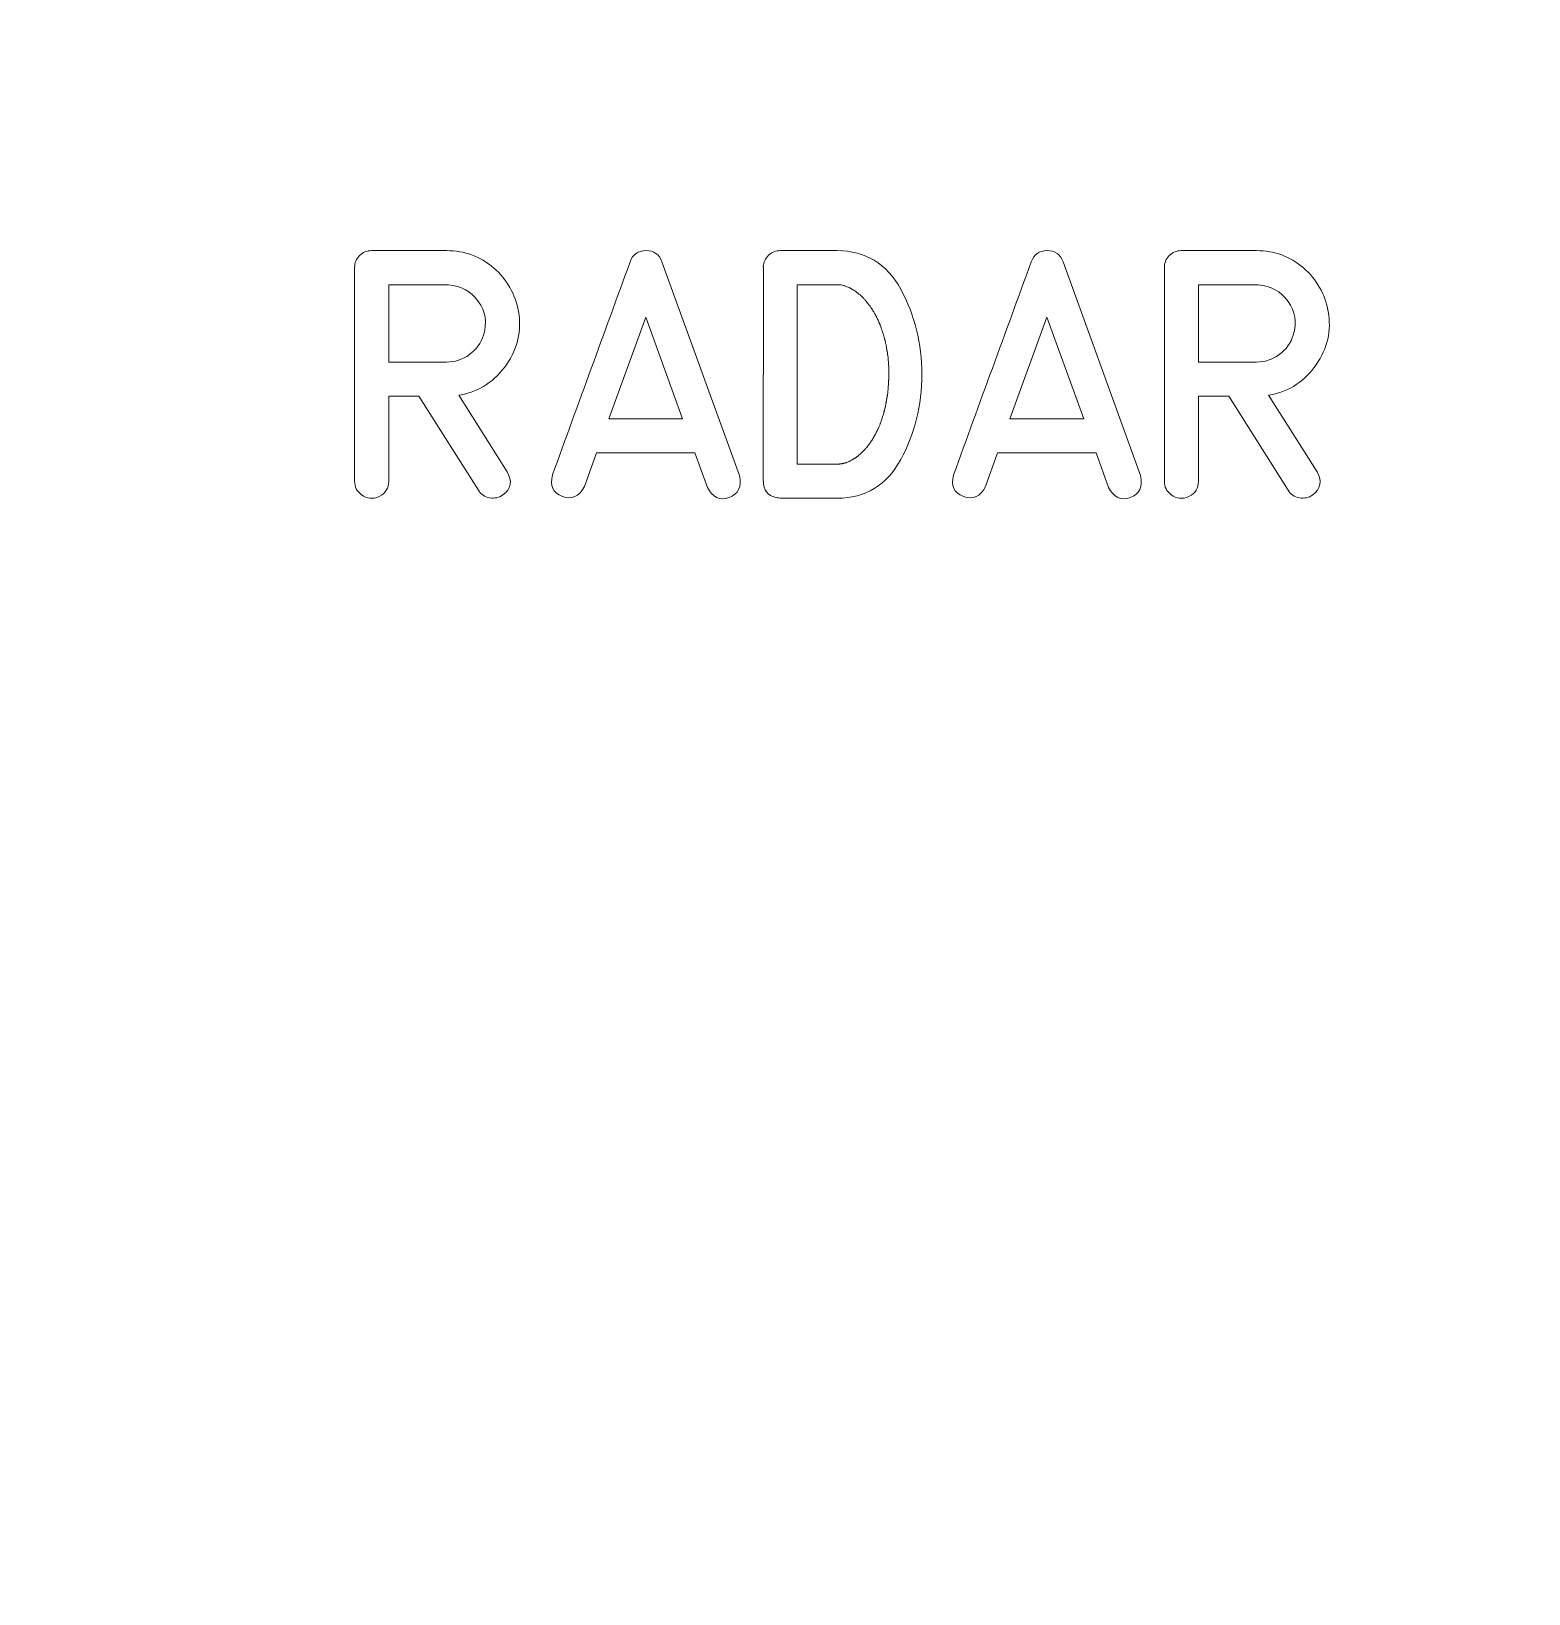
# Model space of a CAD drawing. Header units: millimetres. Extents: x -77 to 260, y -244 to 128.
# Drawn here: x -51.62 to -34.55, y 8.09 to 25.9 of the extents above; entities that cross this region are included whole.
import ezdxf

# ---------------------------------------------------------------- set-up
doc = ezdxf.new("R2010")
doc.units = ezdxf.units.MM
doc.header["$MEASUREMENT"] = 0
doc.layers.add('Cut', color=7, linetype='Continuous')
doc.layers.add('Engrave', color=7, linetype='Continuous')

msp = doc.modelspace()

# ---------------------------------------------------------------- linework, layer by layer
at = {"layer": 'Cut', "color": 250, "lineweight": 9}
msp.add_open_spline([(15.9454, 126.7647), (15.9454, 126.7647), (-65.0547, 126.7647), (-65.0547, 126.7647), (-65.0547, 126.7647), (-65.8797, 126.7647), (-66.5547, 126.0897), (-66.5547, 125.2647), (-66.5547, 125.2647), (-66.5547, 125.2647), (-66.5547, 122.5647), (-66.5547, 122.5647), (-66.5547, 122.5647), (-66.5547, 119.251), (-69.241, 116.5647), (-72.5547, 116.5647), (-72.5547, 116.5647), (-72.5547, 116.5647), (-75.2546, 116.5647), (-75.2546, 116.5647), (-75.2546, 116.5647), (-76.0796, 116.5647), (-76.7546, 115.8897), (-76.7546, 115.0647), (-76.7546, 115.0647), (-76.7546, 115.0647), (-76.7546, -23.8355), (-76.7546, -23.8355), (-76.7546, -23.8355), (-76.7546, -24.6605), (-76.0796, -25.3355), (-75.2546, -25.3355), (-75.2546, -25.3355), (-75.2546, -25.3355), (-72.5547, -25.3355), (-72.5547, -25.3355), (-72.5547, -25.3355), (-69.241, -25.3355), (-66.5547, -28.0218), (-66.5547, -31.3355), (-66.5547, -31.3355), (-66.5547, -31.3355), (-66.5547, -34.0353), (-66.5547, -34.0353), (-66.5547, -34.0353), (-66.5547, -34.8603), (-65.8797, -35.5353), (-65.0547, -35.5353), (-65.0547, -35.5353), (-65.0547, -35.5353), (15.9454, -35.5353), (15.9454, -35.5353), (15.9454, -35.5353), (16.7704, -35.5353), (17.4454, -34.8603), (17.4454, -34.0353), (17.4454, -34.0353), (17.4454, -34.0353), (17.4454, -31.3355), (17.4454, -31.3355), (17.4454, -31.3355), (17.4454, -28.0218), (20.1317, -25.3355), (23.4454, -25.3355), (23.4454, -25.3355), (23.4454, -25.3355), (26.1454, -25.3355), (26.1454, -25.3355), (26.1454, -25.3355), (26.9704, -25.3355), (27.6454, -24.6605), (27.6454, -23.8355), (27.6454, -23.8355), (27.6454, -23.8355), (27.6454, 115.0647), (27.6454, 115.0647), (27.6454, 115.0647), (27.6454, 115.8897), (26.9704, 116.5647), (26.1454, 116.5647), (26.1454, 116.5647), (26.1454, 116.5647), (23.4454, 116.5647), (23.4454, 116.5647), (23.4454, 116.5647), (20.1317, 116.5647), (17.4454, 119.251), (17.4454, 122.5647), (17.4454, 122.5647), (17.4454, 122.5647), (17.4454, 125.2647), (17.4454, 125.2647), (17.4454, 125.2647), (17.4454, 126.0897), (16.7704, 126.7647), (15.9454, 126.7647)], degree=3, knots=[0, 0, 0, 0, 0.04, 0.04, 0.04, 0.04, 0.08, 0.08, 0.08, 0.08, 0.12, 0.12, 0.12, 0.12, 0.16, 0.16, 0.16, 0.16, 0.2, 0.2, 0.2, 0.2, 0.24, 0.24, 0.24, 0.24, 0.28, 0.28, 0.28, 0.28, 0.32, 0.32, 0.32, 0.32, 0.36, 0.36, 0.36, 0.36, 0.4, 0.4, 0.4, 0.4, 0.44, 0.44, 0.44, 0.44, 0.48, 0.48, 0.48, 0.48, 0.52, 0.52, 0.52, 0.52, 0.56, 0.56, 0.56, 0.56, 0.6, 0.6, 0.6, 0.6, 0.64, 0.64, 0.64, 0.64, 0.68, 0.68, 0.68, 0.68, 0.72, 0.72, 0.72, 0.72, 0.76, 0.76, 0.76, 0.76, 0.8, 0.8, 0.8, 0.8, 0.84, 0.84, 0.84, 0.84, 0.88, 0.88, 0.88, 0.88, 0.92, 0.92, 0.92, 0.92, 1, 1, 1, 1], dxfattribs=at)
at = {"layer": 'Engrave', "color": 240, "lineweight": 9}
for points, knots in [([(-46.1937, 20.8765), (-46.1349, 20.7725), (-46.1514, 20.6855), (-46.2431, 20.6145), (-46.2431, 20.6145), (-46.2873, 20.5834), (-46.3381, 20.5726), (-46.3955, 20.5829), (-46.3955, 20.5829), (-46.4529, 20.5928), (-46.4948, 20.6215), (-46.5216, 20.6681), (-46.5216, 20.6681), (-46.5216, 20.6681), (-47.2008, 21.7419), (-47.2008, 21.7419), (-47.2008, 21.7419), (-47.2008, 21.7419), (-47.5456, 21.7419), (-47.5456, 21.7419), (-47.5456, 21.7419), (-47.5456, 21.7419), (-47.5456, 20.7716), (-47.5456, 20.7716), (-47.5456, 20.7716), (-47.5456, 20.6916), (-47.5818, 20.6342), (-47.6542, 20.5985), (-47.6542, 20.5985), (-47.7271, 20.5632), (-47.7949, 20.5698), (-47.8584, 20.6187), (-47.8584, 20.6187), (-47.9087, 20.6563), (-47.9341, 20.7071), (-47.9341, 20.7716), (-47.9341, 20.7716), (-47.9341, 20.7716), (-47.9341, 23.2066), (-47.9341, 23.2066), (-47.9341, 23.2066), (-47.9341, 23.2598), (-47.9153, 23.3054), (-47.8781, 23.3431), (-47.8781, 23.3431), (-47.841, 23.3807), (-47.7953, 23.3995), (-47.7412, 23.3995), (-47.7412, 23.3995), (-47.7412, 23.3995), (-46.8857, 23.3995), (-46.8857, 23.3995), (-46.8857, 23.3995), (-46.6796, 23.3995), (-46.5009, 23.3341), (-46.3494, 23.2034), (-46.3494, 23.2034), (-46.198, 23.0721), (-46.1034, 22.9061), (-46.0667, 22.7048), (-46.0667, 22.7048), (-46.0282, 22.4889), (-46.0738, 22.2871), (-46.2041, 22.0994), (-46.2041, 22.0994), (-46.3339, 21.9113), (-46.5065, 21.7974), (-46.7215, 21.757), (-46.7215, 21.757), (-46.7215, 21.757), (-46.7478, 21.7527), (-46.7478, 21.7527), (-46.7478, 21.7527), (-46.7478, 21.7527), (-46.1937, 20.8765), (-46.1937, 20.8765)], [0, 0, 0, 0, 0.05, 0.05, 0.05, 0.05, 0.1, 0.1, 0.1, 0.1, 0.15, 0.15, 0.15, 0.15, 0.2, 0.2, 0.2, 0.2, 0.25, 0.25, 0.25, 0.25, 0.3, 0.3, 0.3, 0.3, 0.35, 0.35, 0.35, 0.35, 0.4, 0.4, 0.4, 0.4, 0.45, 0.45, 0.45, 0.45, 0.5, 0.5, 0.5, 0.5, 0.55, 0.55, 0.55, 0.55, 0.6, 0.6, 0.6, 0.6, 0.65, 0.65, 0.65, 0.65, 0.7, 0.7, 0.7, 0.7, 0.75, 0.75, 0.75, 0.75, 0.8, 0.8, 0.8, 0.8, 0.85, 0.85, 0.85, 0.85, 0.9, 0.9, 0.9, 0.9, 1, 1, 1, 1]), ([(-45.6782, 20.8431), (-45.5315, 21.2485), (-45.3842, 21.6535), (-45.237, 22.058), (-45.237, 22.058), (-45.0893, 22.4625), (-44.9416, 22.8675), (-44.7939, 23.2725), (-44.7939, 23.2725), (-44.7634, 23.3562), (-44.7032, 23.3986), (-44.6133, 23.3995), (-44.6133, 23.3995), (-44.523, 23.4004), (-44.4623, 23.3581), (-44.4313, 23.2725), (-44.4313, 23.2725), (-44.4313, 23.2725), (-43.5479, 20.8365), (-43.5479, 20.8365), (-43.5479, 20.8365), (-43.5207, 20.7067), (-43.5602, 20.6234), (-43.6665, 20.5858), (-43.6665, 20.5858), (-43.7732, 20.5477), (-43.8551, 20.5867), (-43.9134, 20.7015), (-43.9134, 20.7015), (-43.9134, 20.7015), (-44.055, 21.0956), (-44.055, 21.0956), (-44.055, 21.0956), (-44.055, 21.0956), (-45.1782, 21.0956), (-45.1782, 21.0956), (-45.1782, 21.0956), (-45.1782, 21.0956), (-45.316, 20.7109), (-45.316, 20.7109), (-45.316, 20.7109), (-45.3748, 20.5952), (-45.4586, 20.5575), (-45.5667, 20.5975), (-45.5667, 20.5975), (-45.6754, 20.637), (-45.7126, 20.7194), (-45.6782, 20.8431)], [0, 0, 0, 0, 0.0769231, 0.0769231, 0.0769231, 0.0769231, 0.1538462, 0.1538462, 0.1538462, 0.1538462, 0.2307692, 0.2307692, 0.2307692, 0.2307692, 0.3076923, 0.3076923, 0.3076923, 0.3076923, 0.3846154, 0.3846154, 0.3846154, 0.3846154, 0.4615385, 0.4615385, 0.4615385, 0.4615385, 0.5384615, 0.5384615, 0.5384615, 0.5384615, 0.6153846, 0.6153846, 0.6153846, 0.6153846, 0.6923077, 0.6923077, 0.6923077, 0.6923077, 0.7692308, 0.7692308, 0.7692308, 0.7692308, 0.8461538, 0.8461538, 0.8461538, 0.8461538, 1, 1, 1, 1]), ([(-43.0836, 23.3995), (-43.0836, 23.3995), (-42.4345, 23.3995), (-42.4345, 23.3995), (-42.4345, 23.3995), (-42.1119, 23.3995), (-41.8706, 23.2527), (-41.7097, 22.9588), (-41.7097, 22.9588), (-41.5488, 22.6648), (-41.4684, 22.3412), (-41.4684, 21.9884), (-41.4684, 21.9884), (-41.4684, 21.6356), (-41.5493, 21.3125), (-41.7102, 21.0185), (-41.7102, 21.0185), (-41.8715, 20.7245), (-42.1128, 20.5773), (-42.4345, 20.5773), (-42.4345, 20.5773), (-42.4345, 20.5773), (-43.0836, 20.5773), (-43.0836, 20.5773), (-43.0836, 20.5773), (-43.0836, 20.5773), (-43.0808, 20.5773), (-43.0808, 20.5773), (-43.0808, 20.5773), (-43.0808, 20.5773), (-43.0836, 20.5773), (-43.0836, 20.5773), (-43.0836, 20.5773), (-43.1138, 20.582), (-43.1302, 20.5848), (-43.133, 20.5858), (-43.133, 20.5858), (-43.2285, 20.6083), (-43.276, 20.6709), (-43.2751, 20.773), (-43.2751, 20.773), (-43.2751, 20.773), (-43.2765, 20.773), (-43.2765, 20.773), (-43.2765, 20.773), (-43.2765, 20.773), (-43.2751, 23.2066), (-43.2751, 23.2066), (-43.2751, 23.2066), (-43.276, 23.2095), (-43.2765, 23.2132), (-43.2765, 23.2175), (-43.2765, 23.2175), (-43.2737, 23.2683), (-43.2539, 23.3111), (-43.2168, 23.3463), (-43.2168, 23.3463), (-43.1791, 23.3816), (-43.1344, 23.3995), (-43.0822, 23.3995), (-43.0822, 23.3995), (-43.0822, 23.3995), (-43.0836, 23.3995), (-43.0836, 23.3995)], [0, 0, 0, 0, 0.0588235, 0.0588235, 0.0588235, 0.0588235, 0.1176471, 0.1176471, 0.1176471, 0.1176471, 0.1764706, 0.1764706, 0.1764706, 0.1764706, 0.2352941, 0.2352941, 0.2352941, 0.2352941, 0.2941176, 0.2941176, 0.2941176, 0.2941176, 0.3529412, 0.3529412, 0.3529412, 0.3529412, 0.4117647, 0.4117647, 0.4117647, 0.4117647, 0.4705882, 0.4705882, 0.4705882, 0.4705882, 0.5294118, 0.5294118, 0.5294118, 0.5294118, 0.5882353, 0.5882353, 0.5882353, 0.5882353, 0.6470588, 0.6470588, 0.6470588, 0.6470588, 0.7058824, 0.7058824, 0.7058824, 0.7058824, 0.7647059, 0.7647059, 0.7647059, 0.7647059, 0.8235294, 0.8235294, 0.8235294, 0.8235294, 0.8823529, 0.8823529, 0.8823529, 0.8823529, 1, 1, 1, 1]), ([(-41.1071, 20.8431), (-40.9604, 21.2485), (-40.8131, 21.6535), (-40.6659, 22.058), (-40.6659, 22.058), (-40.5182, 22.4625), (-40.3705, 22.8675), (-40.2228, 23.2725), (-40.2228, 23.2725), (-40.1923, 23.3562), (-40.1321, 23.3986), (-40.0422, 23.3995), (-40.0422, 23.3995), (-39.9519, 23.4004), (-39.8912, 23.3581), (-39.8602, 23.2725), (-39.8602, 23.2725), (-39.8602, 23.2725), (-38.9768, 20.8365), (-38.9768, 20.8365), (-38.9768, 20.8365), (-38.9496, 20.7067), (-38.9891, 20.6234), (-39.0954, 20.5858), (-39.0954, 20.5858), (-39.2021, 20.5477), (-39.284, 20.5867), (-39.3423, 20.7015), (-39.3423, 20.7015), (-39.3423, 20.7015), (-39.4839, 21.0956), (-39.4839, 21.0956), (-39.4839, 21.0956), (-39.4839, 21.0956), (-40.6071, 21.0956), (-40.6071, 21.0956), (-40.6071, 21.0956), (-40.6071, 21.0956), (-40.7449, 20.7109), (-40.7449, 20.7109), (-40.7449, 20.7109), (-40.8037, 20.5952), (-40.8875, 20.5575), (-40.9956, 20.5975), (-40.9956, 20.5975), (-41.1043, 20.637), (-41.1415, 20.7194), (-41.1071, 20.8431)], [0, 0, 0, 0, 0.0769231, 0.0769231, 0.0769231, 0.0769231, 0.1538462, 0.1538462, 0.1538462, 0.1538462, 0.2307692, 0.2307692, 0.2307692, 0.2307692, 0.3076923, 0.3076923, 0.3076923, 0.3076923, 0.3846154, 0.3846154, 0.3846154, 0.3846154, 0.4615385, 0.4615385, 0.4615385, 0.4615385, 0.5384615, 0.5384615, 0.5384615, 0.5384615, 0.6153846, 0.6153846, 0.6153846, 0.6153846, 0.6923077, 0.6923077, 0.6923077, 0.6923077, 0.7692308, 0.7692308, 0.7692308, 0.7692308, 0.8461538, 0.8461538, 0.8461538, 0.8461538, 1, 1, 1, 1]), ([(-36.965, 20.8765), (-36.9062, 20.7725), (-36.9227, 20.6855), (-37.0144, 20.6145), (-37.0144, 20.6145), (-37.0586, 20.5834), (-37.1094, 20.5726), (-37.1668, 20.5829), (-37.1668, 20.5829), (-37.2242, 20.5928), (-37.2661, 20.6215), (-37.2929, 20.6681), (-37.2929, 20.6681), (-37.2929, 20.6681), (-37.9721, 21.7419), (-37.9721, 21.7419), (-37.9721, 21.7419), (-37.9721, 21.7419), (-38.3169, 21.7419), (-38.3169, 21.7419), (-38.3169, 21.7419), (-38.3169, 21.7419), (-38.3169, 20.7716), (-38.3169, 20.7716), (-38.3169, 20.7716), (-38.3169, 20.6916), (-38.3531, 20.6342), (-38.4255, 20.5985), (-38.4255, 20.5985), (-38.4984, 20.5632), (-38.5662, 20.5698), (-38.6297, 20.6187), (-38.6297, 20.6187), (-38.68, 20.6563), (-38.7054, 20.7071), (-38.7054, 20.7716), (-38.7054, 20.7716), (-38.7054, 20.7716), (-38.7054, 23.2066), (-38.7054, 23.2066), (-38.7054, 23.2066), (-38.7054, 23.2598), (-38.6866, 23.3054), (-38.6494, 23.3431), (-38.6494, 23.3431), (-38.6123, 23.3807), (-38.5666, 23.3995), (-38.5125, 23.3995), (-38.5125, 23.3995), (-38.5125, 23.3995), (-37.657, 23.3995), (-37.657, 23.3995), (-37.657, 23.3995), (-37.4509, 23.3995), (-37.2722, 23.3341), (-37.1207, 23.2034), (-37.1207, 23.2034), (-36.9693, 23.0721), (-36.8747, 22.9061), (-36.838, 22.7048), (-36.838, 22.7048), (-36.7995, 22.4889), (-36.8451, 22.2871), (-36.9754, 22.0994), (-36.9754, 22.0994), (-37.1052, 21.9113), (-37.2778, 21.7974), (-37.4928, 21.757), (-37.4928, 21.757), (-37.4928, 21.757), (-37.5191, 21.7527), (-37.5191, 21.7527), (-37.5191, 21.7527), (-37.5191, 21.7527), (-36.965, 20.8765), (-36.965, 20.8765)], [0, 0, 0, 0, 0.05, 0.05, 0.05, 0.05, 0.1, 0.1, 0.1, 0.1, 0.15, 0.15, 0.15, 0.15, 0.2, 0.2, 0.2, 0.2, 0.25, 0.25, 0.25, 0.25, 0.3, 0.3, 0.3, 0.3, 0.35, 0.35, 0.35, 0.35, 0.4, 0.4, 0.4, 0.4, 0.45, 0.45, 0.45, 0.45, 0.5, 0.5, 0.5, 0.5, 0.55, 0.55, 0.55, 0.55, 0.6, 0.6, 0.6, 0.6, 0.65, 0.65, 0.65, 0.65, 0.7, 0.7, 0.7, 0.7, 0.75, 0.75, 0.75, 0.75, 0.8, 0.8, 0.8, 0.8, 0.85, 0.85, 0.85, 0.85, 0.9, 0.9, 0.9, 0.9, 1, 1, 1, 1]), ([(-46.8857, 22.129), (-46.7916, 22.129), (-46.705, 22.1573), (-46.6255, 22.2146), (-46.6255, 22.2146), (-46.546, 22.2716), (-46.4929, 22.3459), (-46.4651, 22.4376), (-46.4651, 22.4376), (-46.4219, 22.5792), (-46.4416, 22.7071), (-46.5244, 22.8214), (-46.5244, 22.8214), (-46.6072, 22.9357), (-46.721, 22.9987), (-46.8659, 23.011), (-46.8659, 23.011), (-46.8659, 23.011), (-47.5456, 23.011), (-47.5456, 23.011), (-47.5456, 23.011), (-47.5456, 23.011), (-47.5456, 22.129), (-47.5456, 22.129), (-47.5456, 22.129), (-47.5456, 22.129), (-46.8857, 22.129), (-46.8857, 22.129)], [0, 0, 0, 0, 0.125, 0.125, 0.125, 0.125, 0.25, 0.25, 0.25, 0.25, 0.375, 0.375, 0.375, 0.375, 0.5, 0.5, 0.5, 0.5, 0.625, 0.625, 0.625, 0.625, 0.75, 0.75, 0.75, 0.75, 1, 1, 1, 1]), ([(-42.4345, 20.9658), (-42.4327, 20.9658), (-42.4308, 20.9658), (-42.4289, 20.9658), (-42.4289, 20.9658), (-42.427, 20.9658), (-42.4247, 20.9658), (-42.4223, 20.9658), (-42.4223, 20.9658), (-42.4204, 20.9658), (-42.4186, 20.9663), (-42.4171, 20.9668), (-42.4171, 20.9668), (-42.4157, 20.9672), (-42.4138, 20.9672), (-42.411, 20.9672), (-42.411, 20.9672), (-42.4091, 20.9672), (-42.4073, 20.9677), (-42.4049, 20.9682), (-42.4049, 20.9682), (-42.4026, 20.9686), (-42.4002, 20.9686), (-42.3974, 20.9686), (-42.3974, 20.9686), (-42.3955, 20.9686), (-42.3936, 20.9691), (-42.3917, 20.9691), (-42.3917, 20.9691), (-42.3899, 20.9696), (-42.3875, 20.9701), (-42.3847, 20.9701), (-42.3847, 20.9701), (-42.3833, 20.9701), (-42.3814, 20.9701), (-42.3795, 20.9705), (-42.3795, 20.9705), (-42.3776, 20.971), (-42.3753, 20.9715), (-42.3725, 20.9715), (-42.3725, 20.9715), (-42.3687, 20.9733), (-42.3649, 20.9743), (-42.3616, 20.9743), (-42.3616, 20.9743), (-42.3598, 20.9743), (-42.3579, 20.9748), (-42.356, 20.9762), (-42.356, 20.9762), (-42.3541, 20.9776), (-42.3518, 20.979), (-42.3489, 20.9795), (-42.3489, 20.9795), (-42.3471, 20.9795), (-42.3452, 20.9799), (-42.3428, 20.9804), (-42.3428, 20.9804), (-42.3405, 20.9809), (-42.3381, 20.9813), (-42.3353, 20.9823), (-42.3353, 20.9823), (-42.3334, 20.9823), (-42.3315, 20.9828), (-42.3297, 20.9837), (-42.3297, 20.9837), (-42.3278, 20.9846), (-42.3259, 20.9856), (-42.3231, 20.9865), (-42.3231, 20.9865), (-42.3174, 20.9884), (-42.3132, 20.9903), (-42.3104, 20.9922), (-42.3104, 20.9922), (-42.2939, 20.9978), (-42.2892, 20.9992), (-42.2967, 20.9978), (-42.2967, 20.9978), (-42.2948, 20.9978), (-42.293, 20.9983), (-42.2911, 20.9997), (-42.2911, 20.9997), (-42.2892, 21.0011), (-42.2868, 21.002), (-42.2845, 21.003), (-42.2845, 21.003), (-42.276, 21.0086), (-42.2723, 21.011), (-42.2732, 21.01), (-42.2732, 21.01), (-42.2643, 21.0147), (-42.2596, 21.0171), (-42.2596, 21.0171), (-42.2596, 21.0171), (-42.2577, 21.018), (-42.2558, 21.019), (-42.2539, 21.0204), (-42.2539, 21.0204), (-42.252, 21.0218), (-42.2497, 21.0232), (-42.2469, 21.0251), (-42.2469, 21.0251), (-42.2389, 21.0307), (-42.2346, 21.0336), (-42.2346, 21.0336), (-42.2346, 21.0336), (-42.2328, 21.0345), (-42.2309, 21.0354), (-42.2285, 21.0368), (-42.2285, 21.0368), (-42.2262, 21.0383), (-42.2238, 21.0397), (-42.221, 21.0416), (-42.221, 21.0416), (-42.2191, 21.0425), (-42.2172, 21.0439), (-42.2154, 21.0458), (-42.2154, 21.0458), (-42.2135, 21.0477), (-42.2111, 21.0495), (-42.2083, 21.0514), (-42.2083, 21.0514), (-42.2069, 21.0524), (-42.205, 21.0533), (-42.2031, 21.0547), (-42.2031, 21.0547), (-42.2012, 21.0561), (-42.1989, 21.058), (-42.1961, 21.0594), (-42.1961, 21.0594), (-42.1942, 21.0613), (-42.1895, 21.0651), (-42.1824, 21.0707), (-42.1824, 21.0707), (-42.1749, 21.0782), (-42.1711, 21.0815), (-42.1711, 21.0815), (-42.1711, 21.0815), (-42.1693, 21.0834), (-42.1678, 21.0853), (-42.166, 21.0872), (-42.166, 21.0872), (-42.1641, 21.0891), (-42.1617, 21.0914), (-42.1589, 21.0942), (-42.1589, 21.0942), (-42.157, 21.0961), (-42.1551, 21.0975), (-42.1533, 21.0994), (-42.1533, 21.0994), (-42.1514, 21.1013), (-42.1495, 21.1036), (-42.1467, 21.1065), (-42.1467, 21.1065), (-42.1439, 21.1083), (-42.1396, 21.1121), (-42.134, 21.1173), (-42.134, 21.1173), (-42.1321, 21.1192), (-42.1302, 21.121), (-42.1288, 21.1229), (-42.1288, 21.1229), (-42.1269, 21.1248), (-42.1246, 21.1272), (-42.1217, 21.13), (-42.1217, 21.13), (-42.1199, 21.1319), (-42.118, 21.1337), (-42.1161, 21.1361), (-42.1161, 21.1361), (-42.1142, 21.1384), (-42.1119, 21.1408), (-42.1095, 21.1436), (-42.1095, 21.1436), (-42.0982, 21.1582), (-42.0945, 21.1629), (-42.0982, 21.1573), (-42.0982, 21.1573), (-42.0916, 21.1638), (-42.0879, 21.169), (-42.086, 21.1728), (-42.086, 21.1728), (-42.0775, 21.1836), (-42.0738, 21.1888), (-42.0747, 21.1878), (-42.0747, 21.1878), (-42.0728, 21.1907), (-42.071, 21.193), (-42.0695, 21.1954), (-42.0695, 21.1954), (-42.0677, 21.1977), (-42.0653, 21.2001), (-42.0625, 21.2029), (-42.0625, 21.2029), (-42.0606, 21.2057), (-42.0592, 21.2085), (-42.0578, 21.2114), (-42.0578, 21.2114), (-42.0564, 21.2142), (-42.054, 21.2165), (-42.0517, 21.2194), (-42.0517, 21.2194), (-42.0507, 21.2222), (-42.0488, 21.225), (-42.0465, 21.2283), (-42.0465, 21.2283), (-42.0441, 21.2316), (-42.0423, 21.2344), (-42.0404, 21.2372), (-42.0404, 21.2372), (-42.0347, 21.2448), (-42.0314, 21.2504), (-42.0296, 21.2542), (-42.0296, 21.2542), (-42.0277, 21.2565), (-42.0258, 21.2598), (-42.0244, 21.2631), (-42.0244, 21.2631), (-42.023, 21.2659), (-42.0211, 21.2692), (-42.0183, 21.272), (-42.0183, 21.272), (-42.0164, 21.2744), (-42.015, 21.2777), (-42.0136, 21.281), (-42.0136, 21.281), (-42.0122, 21.2838), (-42.0103, 21.2871), (-42.0075, 21.2899), (-42.0075, 21.2899), (-42.0056, 21.2941), (-42.0027, 21.3003), (-41.999, 21.3078), (-41.999, 21.3078), (-41.9971, 21.3106), (-41.9957, 21.3134), (-41.9943, 21.3172), (-41.9943, 21.3172), (-41.9929, 21.3209), (-41.991, 21.3247), (-41.9882, 21.3285), (-41.9882, 21.3285), (-41.9863, 21.3313), (-41.9844, 21.3341), (-41.983, 21.3374), (-41.983, 21.3374), (-41.9821, 21.3407), (-41.9797, 21.344), (-41.9769, 21.3478), (-41.9769, 21.3478), (-41.9759, 21.3506), (-41.975, 21.3534), (-41.9736, 21.3572), (-41.9736, 21.3572), (-41.9722, 21.3609), (-41.9708, 21.3647), (-41.9689, 21.3685), (-41.9689, 21.3685), (-41.9661, 21.3727), (-41.9628, 21.3797), (-41.959, 21.3892), (-41.959, 21.3892), (-41.9501, 21.4117), (-41.9468, 21.4193), (-41.9496, 21.4108), (-41.9496, 21.4108), (-41.9487, 21.4136), (-41.9472, 21.4174), (-41.9458, 21.4211), (-41.9458, 21.4211), (-41.9444, 21.4254), (-41.943, 21.4296), (-41.9411, 21.4329), (-41.9411, 21.4329), (-41.9402, 21.4367), (-41.9392, 21.4404), (-41.9378, 21.4442), (-41.9378, 21.4442), (-41.9364, 21.4479), (-41.9345, 21.4517), (-41.9331, 21.4564), (-41.9331, 21.4564), (-41.9303, 21.4649), (-41.928, 21.4719), (-41.9261, 21.4785), (-41.9261, 21.4785), (-41.9251, 21.4823), (-41.9242, 21.486), (-41.9228, 21.4898), (-41.9228, 21.4898), (-41.9214, 21.4931), (-41.9195, 21.4973), (-41.9176, 21.502), (-41.9176, 21.502), (-41.9214, 21.4926), (-41.919, 21.5006), (-41.911, 21.5256), (-41.911, 21.5256), (-41.9091, 21.5298), (-41.9063, 21.5378), (-41.9026, 21.5486), (-41.9026, 21.5486), (-41.9026, 21.5524), (-41.9021, 21.5566), (-41.9007, 21.5604), (-41.9007, 21.5604), (-41.8993, 21.5646), (-41.8979, 21.5688), (-41.8969, 21.5735), (-41.8969, 21.5735), (-41.896, 21.5773), (-41.895, 21.5811), (-41.8941, 21.5853), (-41.8941, 21.5853), (-41.8936, 21.5895), (-41.8922, 21.5938), (-41.8903, 21.5985), (-41.8903, 21.5985), (-41.8903, 21.6013), (-41.8894, 21.6046), (-41.888, 21.6088), (-41.888, 21.6088), (-41.8866, 21.613), (-41.8856, 21.6173), (-41.8847, 21.622), (-41.8847, 21.622), (-41.8837, 21.6281), (-41.8823, 21.637), (-41.8805, 21.6479), (-41.8805, 21.6479), (-41.8805, 21.6516), (-41.88, 21.6554), (-41.8786, 21.6596), (-41.8786, 21.6596), (-41.8772, 21.6638), (-41.8757, 21.6681), (-41.8753, 21.6728), (-41.8753, 21.6728), (-41.8753, 21.6765), (-41.8748, 21.6803), (-41.8739, 21.6845), (-41.8739, 21.6845), (-41.8729, 21.6888), (-41.872, 21.693), (-41.871, 21.6977), (-41.871, 21.6977), (-41.8701, 21.7043), (-41.8687, 21.7128), (-41.8668, 21.7241), (-41.8668, 21.7241), (-41.8668, 21.7273), (-41.8659, 21.7316), (-41.8645, 21.7363), (-41.8645, 21.7363), (-41.8635, 21.741), (-41.8621, 21.7452), (-41.8612, 21.7499), (-41.8612, 21.7499), (-41.8612, 21.7565), (-41.8602, 21.765), (-41.8583, 21.7763), (-41.8583, 21.7763), (-41.8583, 21.78), (-41.8583, 21.7838), (-41.8579, 21.788), (-41.8579, 21.788), (-41.8574, 21.7923), (-41.8565, 21.797), (-41.8555, 21.8021), (-41.8555, 21.8021), (-41.8541, 21.8134), (-41.8532, 21.8219), (-41.8532, 21.8285), (-41.8532, 21.8285), (-41.8522, 21.8351), (-41.8518, 21.8435), (-41.8518, 21.8548), (-41.8518, 21.8548), (-41.8508, 21.8614), (-41.8503, 21.8703), (-41.8503, 21.8821), (-41.8503, 21.8821), (-41.8494, 21.8887), (-41.8489, 21.8976), (-41.8489, 21.9084), (-41.8489, 21.9084), (-41.8489, 21.9131), (-41.8485, 21.9174), (-41.848, 21.9216), (-41.848, 21.9216), (-41.8475, 21.9258), (-41.8471, 21.9305), (-41.8461, 21.9362), (-41.8461, 21.9362), (-41.8461, 21.94), (-41.8456, 21.9437), (-41.8452, 21.9479), (-41.8452, 21.9479), (-41.8452, 21.9517), (-41.8447, 21.9569), (-41.8447, 21.9621), (-41.8447, 21.9621), (-41.8447, 21.9658), (-41.8447, 21.9701), (-41.8447, 21.9748), (-41.8447, 21.9748), (-41.8447, 21.979), (-41.8447, 21.9837), (-41.8447, 21.9884), (-41.8447, 21.9884), (-41.8447, 21.9931), (-41.8447, 21.9973), (-41.8447, 22.0016), (-41.8447, 22.0016), (-41.8447, 22.0058), (-41.8447, 22.01), (-41.8447, 22.0147), (-41.8447, 22.0147), (-41.8447, 22.019), (-41.8452, 22.0237), (-41.8452, 22.0274), (-41.8452, 22.0274), (-41.8456, 22.0317), (-41.8461, 22.0368), (-41.8461, 22.042), (-41.8461, 22.042), (-41.8461, 22.0458), (-41.8461, 22.05), (-41.8461, 22.0547), (-41.8461, 22.0547), (-41.8461, 22.059), (-41.8461, 22.0637), (-41.8461, 22.0684), (-41.8461, 22.0684), (-41.8461, 22.074), (-41.8471, 22.0829), (-41.8489, 22.0961), (-41.8489, 22.0961), (-41.8489, 22.1069), (-41.8494, 22.1154), (-41.8503, 22.1206), (-41.8503, 22.1206), (-41.8503, 22.1272), (-41.8513, 22.1366), (-41.8532, 22.1497), (-41.8532, 22.1497), (-41.8532, 22.1606), (-41.8536, 22.169), (-41.8546, 22.1747), (-41.8546, 22.1747), (-41.8546, 22.1808), (-41.8551, 22.1897), (-41.8569, 22.2005), (-41.8569, 22.2005), (-41.8579, 22.2043), (-41.8588, 22.2085), (-41.8593, 22.2132), (-41.8593, 22.2132), (-41.8598, 22.2175), (-41.8598, 22.2222), (-41.8598, 22.2269), (-41.8598, 22.2269), (-41.8616, 22.2377), (-41.8635, 22.2466), (-41.8654, 22.2532), (-41.8654, 22.2532), (-41.8663, 22.2565), (-41.8673, 22.2607), (-41.8682, 22.2645), (-41.8682, 22.2645), (-41.8692, 22.2687), (-41.8696, 22.273), (-41.8696, 22.2777), (-41.8696, 22.2777), (-41.8706, 22.2843), (-41.872, 22.2927), (-41.8739, 22.304), (-41.8739, 22.304), (-41.8748, 22.3106), (-41.8757, 22.3191), (-41.8776, 22.3304), (-41.8776, 22.3304), (-41.8814, 22.3412), (-41.8837, 22.3496), (-41.8847, 22.3548), (-41.8847, 22.3548), (-41.8866, 22.3661), (-41.888, 22.3736), (-41.8889, 22.3783), (-41.8889, 22.3783), (-41.8908, 22.3821), (-41.8922, 22.3859), (-41.8932, 22.3901), (-41.8932, 22.3901), (-41.8941, 22.3943), (-41.8946, 22.3986), (-41.8955, 22.4033), (-41.8955, 22.4033), (-41.8964, 22.407), (-41.8979, 22.4108), (-41.8997, 22.415), (-41.8997, 22.415), (-41.9016, 22.4193), (-41.9026, 22.4235), (-41.9026, 22.4282), (-41.9026, 22.4282), (-41.911, 22.4527), (-41.9134, 22.4606), (-41.9096, 22.4512), (-41.9096, 22.4512), (-41.9115, 22.4578), (-41.9134, 22.4658), (-41.9162, 22.4748), (-41.9162, 22.4748), (-41.9181, 22.4776), (-41.92, 22.4809), (-41.9214, 22.4851), (-41.9214, 22.4851), (-41.9228, 22.4893), (-41.9237, 22.4931), (-41.9247, 22.4969), (-41.9247, 22.4969), (-41.9256, 22.4997), (-41.9284, 22.5077), (-41.9331, 22.5204), (-41.9331, 22.5204), (-41.9364, 22.5293), (-41.9392, 22.5368), (-41.9411, 22.5425), (-41.9411, 22.5425), (-41.943, 22.5453), (-41.9444, 22.5486), (-41.9458, 22.5528), (-41.9458, 22.5528), (-41.9472, 22.5571), (-41.9487, 22.5608), (-41.9496, 22.5646), (-41.9496, 22.5646), (-41.9515, 22.567), (-41.9534, 22.5702), (-41.9548, 22.574), (-41.9548, 22.574), (-41.9567, 22.5778), (-41.9581, 22.5815), (-41.959, 22.5853), (-41.959, 22.5853), (-41.9628, 22.5942), (-41.9661, 22.6013), (-41.9689, 22.606), (-41.9689, 22.606), (-41.9726, 22.6149), (-41.975, 22.6215), (-41.9769, 22.6253), (-41.9769, 22.6253), (-41.9806, 22.6342), (-41.9839, 22.6413), (-41.9868, 22.6455), (-41.9868, 22.6455), (-41.9886, 22.6483), (-41.9905, 22.6516), (-41.9919, 22.6549), (-41.9919, 22.6549), (-41.9938, 22.6577), (-41.9952, 22.661), (-41.9962, 22.6638), (-41.9962, 22.6638), (-42.0018, 22.6728), (-42.0056, 22.6794), (-42.0075, 22.6831), (-42.0075, 22.6831), (-42.0154, 22.6958), (-42.0192, 22.7019), (-42.0183, 22.701), (-42.0183, 22.701), (-42.0211, 22.7038), (-42.023, 22.7066), (-42.0244, 22.7099), (-42.0244, 22.7099), (-42.0258, 22.7132), (-42.0277, 22.7161), (-42.0296, 22.7189), (-42.0296, 22.7189), (-42.0314, 22.7226), (-42.0347, 22.7278), (-42.0404, 22.7353), (-42.0404, 22.7353), (-42.0423, 22.7382), (-42.0441, 22.741), (-42.046, 22.7433), (-42.046, 22.7433), (-42.0479, 22.7462), (-42.0493, 22.749), (-42.0503, 22.7518), (-42.0503, 22.7518), (-42.0545, 22.7603), (-42.0625, 22.7706), (-42.0733, 22.7833), (-42.0733, 22.7833), (-42.0752, 22.7852), (-42.0827, 22.7955), (-42.0954, 22.8139), (-42.0954, 22.8139), (-42.1067, 22.8266), (-42.1147, 22.836), (-42.1203, 22.8416), (-42.1203, 22.8416), (-42.126, 22.8478), (-42.134, 22.8567), (-42.1453, 22.8675), (-42.1453, 22.8675), (-42.1523, 22.876), (-42.1603, 22.8835), (-42.1688, 22.891), (-42.1688, 22.891), (-42.1749, 22.8957), (-42.1838, 22.9023), (-42.1947, 22.9117), (-42.1947, 22.9117), (-42.2041, 22.9193), (-42.2125, 22.9258), (-42.221, 22.9324), (-42.221, 22.9324), (-42.2422, 22.9461), (-42.2506, 22.9522), (-42.2469, 22.9503), (-42.2469, 22.9503), (-42.2657, 22.9611), (-42.2737, 22.9663), (-42.2718, 22.9654), (-42.2718, 22.9654), (-42.2718, 22.9654), (-42.2803, 22.9696), (-42.2967, 22.9781), (-42.2967, 22.9781), (-42.3005, 22.9795), (-42.309, 22.9828), (-42.3231, 22.9875), (-42.3231, 22.9875), (-42.3348, 22.9922), (-42.3438, 22.9955), (-42.3489, 22.9973), (-42.3489, 22.9973), (-42.3536, 22.9978), (-42.3579, 22.9992), (-42.3616, 23.0006), (-42.3616, 23.0006), (-42.3649, 23.002), (-42.3687, 23.0035), (-42.3725, 23.0053), (-42.3725, 23.0053), (-42.3889, 23.0082), (-42.3974, 23.0096), (-42.3974, 23.0096), (-42.3974, 23.0096), (-42.403, 23.0105), (-42.411, 23.011), (-42.4223, 23.011), (-42.4223, 23.011), (-42.4247, 23.011), (-42.427, 23.011), (-42.4289, 23.011), (-42.4289, 23.011), (-42.4308, 23.011), (-42.4327, 23.011), (-42.4345, 23.011), (-42.4345, 23.011), (-42.4345, 23.011), (-42.8894, 23.011), (-42.8894, 23.011), (-42.8894, 23.011), (-42.8894, 23.011), (-42.8894, 20.9658), (-42.8894, 20.9658), (-42.8894, 20.9658), (-42.8894, 20.9658), (-42.8894, 20.9658), (-42.8894, 20.9658), (-42.8894, 20.9658), (-42.8894, 20.9658), (-42.4345, 20.9658), (-42.4345, 20.9658)], [0, 0, 0, 0, 0.005848, 0.005848, 0.005848, 0.005848, 0.0116959, 0.0116959, 0.0116959, 0.0116959, 0.0175439, 0.0175439, 0.0175439, 0.0175439, 0.0233918, 0.0233918, 0.0233918, 0.0233918, 0.0292398, 0.0292398, 0.0292398, 0.0292398, 0.0350877, 0.0350877, 0.0350877, 0.0350877, 0.0409357, 0.0409357, 0.0409357, 0.0409357, 0.0467836, 0.0467836, 0.0467836, 0.0467836, 0.0526316, 0.0526316, 0.0526316, 0.0526316, 0.0584795, 0.0584795, 0.0584795, 0.0584795, 0.0643275, 0.0643275, 0.0643275, 0.0643275, 0.0701754, 0.0701754, 0.0701754, 0.0701754, 0.0760234, 0.0760234, 0.0760234, 0.0760234, 0.0818713, 0.0818713, 0.0818713, 0.0818713, 0.0877193, 0.0877193, 0.0877193, 0.0877193, 0.0935673, 0.0935673, 0.0935673, 0.0935673, 0.0994152, 0.0994152, 0.0994152, 0.0994152, 0.1052632, 0.1052632, 0.1052632, 0.1052632, 0.1111111, 0.1111111, 0.1111111, 0.1111111, 0.1169591, 0.1169591, 0.1169591, 0.1169591, 0.122807, 0.122807, 0.122807, 0.122807, 0.128655, 0.128655, 0.128655, 0.128655, 0.1345029, 0.1345029, 0.1345029, 0.1345029, 0.1403509, 0.1403509, 0.1403509, 0.1403509, 0.1461988, 0.1461988, 0.1461988, 0.1461988, 0.1520468, 0.1520468, 0.1520468, 0.1520468, 0.1578947, 0.1578947, 0.1578947, 0.1578947, 0.1637427, 0.1637427, 0.1637427, 0.1637427, 0.1695906, 0.1695906, 0.1695906, 0.1695906, 0.1754386, 0.1754386, 0.1754386, 0.1754386, 0.1812865, 0.1812865, 0.1812865, 0.1812865, 0.1871345, 0.1871345, 0.1871345, 0.1871345, 0.1929825, 0.1929825, 0.1929825, 0.1929825, 0.1988304, 0.1988304, 0.1988304, 0.1988304, 0.2046784, 0.2046784, 0.2046784, 0.2046784, 0.2105263, 0.2105263, 0.2105263, 0.2105263, 0.2163743, 0.2163743, 0.2163743, 0.2163743, 0.2222222, 0.2222222, 0.2222222, 0.2222222, 0.2280702, 0.2280702, 0.2280702, 0.2280702, 0.2339181, 0.2339181, 0.2339181, 0.2339181, 0.2397661, 0.2397661, 0.2397661, 0.2397661, 0.245614, 0.245614, 0.245614, 0.245614, 0.251462, 0.251462, 0.251462, 0.251462, 0.2573099, 0.2573099, 0.2573099, 0.2573099, 0.2631579, 0.2631579, 0.2631579, 0.2631579, 0.2690058, 0.2690058, 0.2690058, 0.2690058, 0.2748538, 0.2748538, 0.2748538, 0.2748538, 0.2807018, 0.2807018, 0.2807018, 0.2807018, 0.2865497, 0.2865497, 0.2865497, 0.2865497, 0.2923977, 0.2923977, 0.2923977, 0.2923977, 0.2982456, 0.2982456, 0.2982456, 0.2982456, 0.3040936, 0.3040936, 0.3040936, 0.3040936, 0.3099415, 0.3099415, 0.3099415, 0.3099415, 0.3157895, 0.3157895, 0.3157895, 0.3157895, 0.3216374, 0.3216374, 0.3216374, 0.3216374, 0.3274854, 0.3274854, 0.3274854, 0.3274854, 0.3333333, 0.3333333, 0.3333333, 0.3333333, 0.3391813, 0.3391813, 0.3391813, 0.3391813, 0.3450292, 0.3450292, 0.3450292, 0.3450292, 0.3508772, 0.3508772, 0.3508772, 0.3508772, 0.3567251, 0.3567251, 0.3567251, 0.3567251, 0.3625731, 0.3625731, 0.3625731, 0.3625731, 0.3684211, 0.3684211, 0.3684211, 0.3684211, 0.374269, 0.374269, 0.374269, 0.374269, 0.380117, 0.380117, 0.380117, 0.380117, 0.3859649, 0.3859649, 0.3859649, 0.3859649, 0.3918129, 0.3918129, 0.3918129, 0.3918129, 0.3976608, 0.3976608, 0.3976608, 0.3976608, 0.4035088, 0.4035088, 0.4035088, 0.4035088, 0.4093567, 0.4093567, 0.4093567, 0.4093567, 0.4152047, 0.4152047, 0.4152047, 0.4152047, 0.4210526, 0.4210526, 0.4210526, 0.4210526, 0.4269006, 0.4269006, 0.4269006, 0.4269006, 0.4327485, 0.4327485, 0.4327485, 0.4327485, 0.4385965, 0.4385965, 0.4385965, 0.4385965, 0.4444444, 0.4444444, 0.4444444, 0.4444444, 0.4502924, 0.4502924, 0.4502924, 0.4502924, 0.4561404, 0.4561404, 0.4561404, 0.4561404, 0.4619883, 0.4619883, 0.4619883, 0.4619883, 0.4678363, 0.4678363, 0.4678363, 0.4678363, 0.4736842, 0.4736842, 0.4736842, 0.4736842, 0.4795322, 0.4795322, 0.4795322, 0.4795322, 0.4853801, 0.4853801, 0.4853801, 0.4853801, 0.4912281, 0.4912281, 0.4912281, 0.4912281, 0.497076, 0.497076, 0.497076, 0.497076, 0.502924, 0.502924, 0.502924, 0.502924, 0.5087719, 0.5087719, 0.5087719, 0.5087719, 0.5146199, 0.5146199, 0.5146199, 0.5146199, 0.5204678, 0.5204678, 0.5204678, 0.5204678, 0.5263158, 0.5263158, 0.5263158, 0.5263158, 0.5321637, 0.5321637, 0.5321637, 0.5321637, 0.5380117, 0.5380117, 0.5380117, 0.5380117, 0.5438596, 0.5438596, 0.5438596, 0.5438596, 0.5497076, 0.5497076, 0.5497076, 0.5497076, 0.5555556, 0.5555556, 0.5555556, 0.5555556, 0.5614035, 0.5614035, 0.5614035, 0.5614035, 0.5672515, 0.5672515, 0.5672515, 0.5672515, 0.5730994, 0.5730994, 0.5730994, 0.5730994, 0.5789474, 0.5789474, 0.5789474, 0.5789474, 0.5847953, 0.5847953, 0.5847953, 0.5847953, 0.5906433, 0.5906433, 0.5906433, 0.5906433, 0.5964912, 0.5964912, 0.5964912, 0.5964912, 0.6023392, 0.6023392, 0.6023392, 0.6023392, 0.6081871, 0.6081871, 0.6081871, 0.6081871, 0.6140351, 0.6140351, 0.6140351, 0.6140351, 0.619883, 0.619883, 0.619883, 0.619883, 0.625731, 0.625731, 0.625731, 0.625731, 0.6315789, 0.6315789, 0.6315789, 0.6315789, 0.6374269, 0.6374269, 0.6374269, 0.6374269, 0.6432749, 0.6432749, 0.6432749, 0.6432749, 0.6491228, 0.6491228, 0.6491228, 0.6491228, 0.6549708, 0.6549708, 0.6549708, 0.6549708, 0.6608187, 0.6608187, 0.6608187, 0.6608187, 0.6666667, 0.6666667, 0.6666667, 0.6666667, 0.6725146, 0.6725146, 0.6725146, 0.6725146, 0.6783626, 0.6783626, 0.6783626, 0.6783626, 0.6842105, 0.6842105, 0.6842105, 0.6842105, 0.6900585, 0.6900585, 0.6900585, 0.6900585, 0.6959064, 0.6959064, 0.6959064, 0.6959064, 0.7017544, 0.7017544, 0.7017544, 0.7017544, 0.7076023, 0.7076023, 0.7076023, 0.7076023, 0.7134503, 0.7134503, 0.7134503, 0.7134503, 0.7192982, 0.7192982, 0.7192982, 0.7192982, 0.7251462, 0.7251462, 0.7251462, 0.7251462, 0.7309942, 0.7309942, 0.7309942, 0.7309942, 0.7368421, 0.7368421, 0.7368421, 0.7368421, 0.7426901, 0.7426901, 0.7426901, 0.7426901, 0.748538, 0.748538, 0.748538, 0.748538, 0.754386, 0.754386, 0.754386, 0.754386, 0.7602339, 0.7602339, 0.7602339, 0.7602339, 0.7660819, 0.7660819, 0.7660819, 0.7660819, 0.7719298, 0.7719298, 0.7719298, 0.7719298, 0.7777778, 0.7777778, 0.7777778, 0.7777778, 0.7836257, 0.7836257, 0.7836257, 0.7836257, 0.7894737, 0.7894737, 0.7894737, 0.7894737, 0.7953216, 0.7953216, 0.7953216, 0.7953216, 0.8011696, 0.8011696, 0.8011696, 0.8011696, 0.8070175, 0.8070175, 0.8070175, 0.8070175, 0.8128655, 0.8128655, 0.8128655, 0.8128655, 0.8187135, 0.8187135, 0.8187135, 0.8187135, 0.8245614, 0.8245614, 0.8245614, 0.8245614, 0.8304094, 0.8304094, 0.8304094, 0.8304094, 0.8362573, 0.8362573, 0.8362573, 0.8362573, 0.8421053, 0.8421053, 0.8421053, 0.8421053, 0.8479532, 0.8479532, 0.8479532, 0.8479532, 0.8538012, 0.8538012, 0.8538012, 0.8538012, 0.8596491, 0.8596491, 0.8596491, 0.8596491, 0.8654971, 0.8654971, 0.8654971, 0.8654971, 0.871345, 0.871345, 0.871345, 0.871345, 0.877193, 0.877193, 0.877193, 0.877193, 0.8830409, 0.8830409, 0.8830409, 0.8830409, 0.8888889, 0.8888889, 0.8888889, 0.8888889, 0.8947368, 0.8947368, 0.8947368, 0.8947368, 0.9005848, 0.9005848, 0.9005848, 0.9005848, 0.9064327, 0.9064327, 0.9064327, 0.9064327, 0.9122807, 0.9122807, 0.9122807, 0.9122807, 0.9181287, 0.9181287, 0.9181287, 0.9181287, 0.9239766, 0.9239766, 0.9239766, 0.9239766, 0.9298246, 0.9298246, 0.9298246, 0.9298246, 0.9356725, 0.9356725, 0.9356725, 0.9356725, 0.9415205, 0.9415205, 0.9415205, 0.9415205, 0.9473684, 0.9473684, 0.9473684, 0.9473684, 0.9532164, 0.9532164, 0.9532164, 0.9532164, 0.9590643, 0.9590643, 0.9590643, 0.9590643, 0.9649123, 0.9649123, 0.9649123, 0.9649123, 0.9707602, 0.9707602, 0.9707602, 0.9707602, 0.9766082, 0.9766082, 0.9766082, 0.9766082, 0.9824561, 0.9824561, 0.9824561, 0.9824561, 0.9883041, 0.9883041, 0.9883041, 0.9883041, 1, 1, 1, 1]), ([(-37.657, 22.129), (-37.5629, 22.129), (-37.4763, 22.1573), (-37.3968, 22.2146), (-37.3968, 22.2146), (-37.3173, 22.2716), (-37.2642, 22.3459), (-37.2364, 22.4376), (-37.2364, 22.4376), (-37.1932, 22.5792), (-37.2129, 22.7071), (-37.2957, 22.8214), (-37.2957, 22.8214), (-37.3785, 22.9357), (-37.4923, 22.9987), (-37.6372, 23.011), (-37.6372, 23.011), (-37.6372, 23.011), (-38.3169, 23.011), (-38.3169, 23.011), (-38.3169, 23.011), (-38.3169, 23.011), (-38.3169, 22.129), (-38.3169, 22.129), (-38.3169, 22.129), (-38.3169, 22.129), (-37.657, 22.129), (-37.657, 22.129)], [0, 0, 0, 0, 0.125, 0.125, 0.125, 0.125, 0.25, 0.25, 0.25, 0.25, 0.375, 0.375, 0.375, 0.375, 0.5, 0.5, 0.5, 0.5, 0.625, 0.625, 0.625, 0.625, 0.75, 0.75, 0.75, 0.75, 1, 1, 1, 1]), ([(-44.1956, 21.4828), (-44.1956, 21.4828), (-44.6147, 22.6403), (-44.6147, 22.6403), (-44.6147, 22.6403), (-44.6147, 22.6403), (-45.0362, 21.4828), (-45.0362, 21.4828), (-45.0362, 21.4828), (-45.0362, 21.4828), (-44.1956, 21.4828), (-44.1956, 21.4828)], [0, 0, 0, 0, 0.25, 0.25, 0.25, 0.25, 0.5, 0.5, 0.5, 0.5, 1, 1, 1, 1]), ([(-44.6147, 22.6403), (-44.6147, 22.6403), (-44.1956, 21.4828), (-44.1956, 21.4828), (-44.1956, 21.4828), (-44.1956, 21.4828), (-44.6147, 22.6403), (-44.6147, 22.6403)], [0, 0, 0, 0, 0.3333333, 0.3333333, 0.3333333, 0.3333333, 1, 1, 1, 1]), ([(-39.6245, 21.4828), (-39.6245, 21.4828), (-40.0436, 22.6403), (-40.0436, 22.6403), (-40.0436, 22.6403), (-40.0436, 22.6403), (-40.4651, 21.4828), (-40.4651, 21.4828), (-40.4651, 21.4828), (-40.4651, 21.4828), (-39.6245, 21.4828), (-39.6245, 21.4828)], [0, 0, 0, 0, 0.25, 0.25, 0.25, 0.25, 0.5, 0.5, 0.5, 0.5, 1, 1, 1, 1]), ([(-40.0436, 22.6403), (-40.0436, 22.6403), (-39.6245, 21.4828), (-39.6245, 21.4828), (-39.6245, 21.4828), (-39.6245, 21.4828), (-40.0436, 22.6403), (-40.0436, 22.6403)], [0, 0, 0, 0, 0.3333333, 0.3333333, 0.3333333, 0.3333333, 1, 1, 1, 1])]:
    msp.add_open_spline(points, degree=3, knots=knots, dxfattribs=at)

doc.saveas('drawing.dxf')
